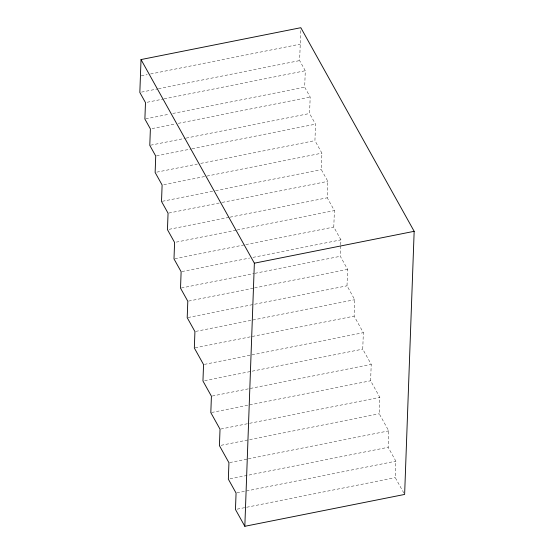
<?xml version="1.0" encoding="UTF-8"?>
<svg xmlns="http://www.w3.org/2000/svg" width="554" height="554" viewBox="0 0 554 554"><rect width="100%" height="100%" fill="white"/><g stroke="black" fill="none" stroke-linecap="round" stroke-linejoin="round"><path stroke-width="0.42" stroke-dasharray="2.77 2.08" d="M340.738 244.785L340.918 239.854L333.792 227.043L334.387 210.596L327.255 197.792L327.85 181.345L321.313 169.6L321.909 153.153L314.928 140.612L315.524 124.172L309.582 113.494L310.178 97.047L304.686 87.179L305.282 70.732L299.638 60.587L300.801 28.524M403.811 492.977L395.265 477.624L395.868 461.177L388.139 447.3L388.735 430.86L379.227 413.776L379.829 397.336L370.619 380.785L371.215 364.345L362.745 349.131L363.341 332.684L354.131 316.14L354.726 299.693L347.005 285.816L347.6 269.376L340.322 256.294L340.71 245.609M141.277 75.843L147.198 74.658M150.577 73.987L300.233 44.147M141.526 92.116L157.592 88.91M158.437 88.744L299.638 60.587M147.177 102.255L163.236 99.055M164.081 98.882L305.282 70.732M145.73 118.868L169.406 114.152M172.786 113.473L304.686 87.179M152.073 128.576L174.905 124.027M178.284 123.348L310.178 97.047M150.633 145.19L185.299 138.278M186.144 138.105L309.582 113.494M156.574 155.861L191.241 148.95M192.086 148.784L315.524 124.172M156.824 172.142L197.404 164.046M200.79 163.375L314.928 140.612M163.804 184.683L206.081 176.255M206.926 176.082L321.909 153.153M162.364 201.296L214.786 190.846M215.631 190.673L321.313 169.6M168.901 213.041L221.316 202.584M222.168 202.418L327.85 181.345M169.15 229.314L229.176 217.348M230.021 217.175L327.255 197.792M176.276 242.126L236.309 230.152M237.154 229.986L334.387 210.596M174.835 258.739L245.013 244.743M245.858 244.577L333.792 227.043M181.968 271.55L249.605 258.06M252.984 257.388L340.918 239.854M181.373 287.99L254.085 273.496M254.93 273.323L340.322 256.294M188.651 301.071L253.753 288.087M254.598 287.921L347.6 269.376M188.055 317.511L347.005 285.816M195.777 331.389L354.726 299.693M195.181 347.836L354.131 316.14M204.391 364.38L363.341 332.684M204.641 380.66L362.745 349.131M212.258 396.034L371.215 364.345M211.663 412.481L370.619 380.785M220.873 429.025L248.774 423.464M249.619 423.298L379.829 397.336M221.122 445.305L379.227 413.776M229.785 462.555L247.541 459.01M248.386 458.844L388.735 430.86M230.035 478.829L388.139 447.3M236.911 492.873L395.868 461.177M237.16 509.154L395.265 477.624"/><path stroke-width="0.83" d="M141.028 59.562L139.837 92.456L145.48 102.594L144.885 119.041L150.383 128.916L149.788 145.356L155.729 156.034L155.134 172.474L162.114 185.022L161.519 201.462L168.056 213.207L167.46 229.654L174.586 242.458L173.991 258.905L181.123 271.716L180.528 288.163L187.806 301.238L187.204 317.684L194.932 331.562L194.336 348.002L203.547 364.553L202.951 380.993L211.413 396.207L210.818 412.654L220.028 429.198L219.432 445.645L228.941 462.722L228.345 479.168L236.066 493.039L235.471 509.486L244.826 526.3L404.628 494.438L414.163 231.316L300.829 27.7L141.028 59.562L254.362 263.185L244.826 526.3M254.362 263.185L414.163 231.316"/></g></svg>
